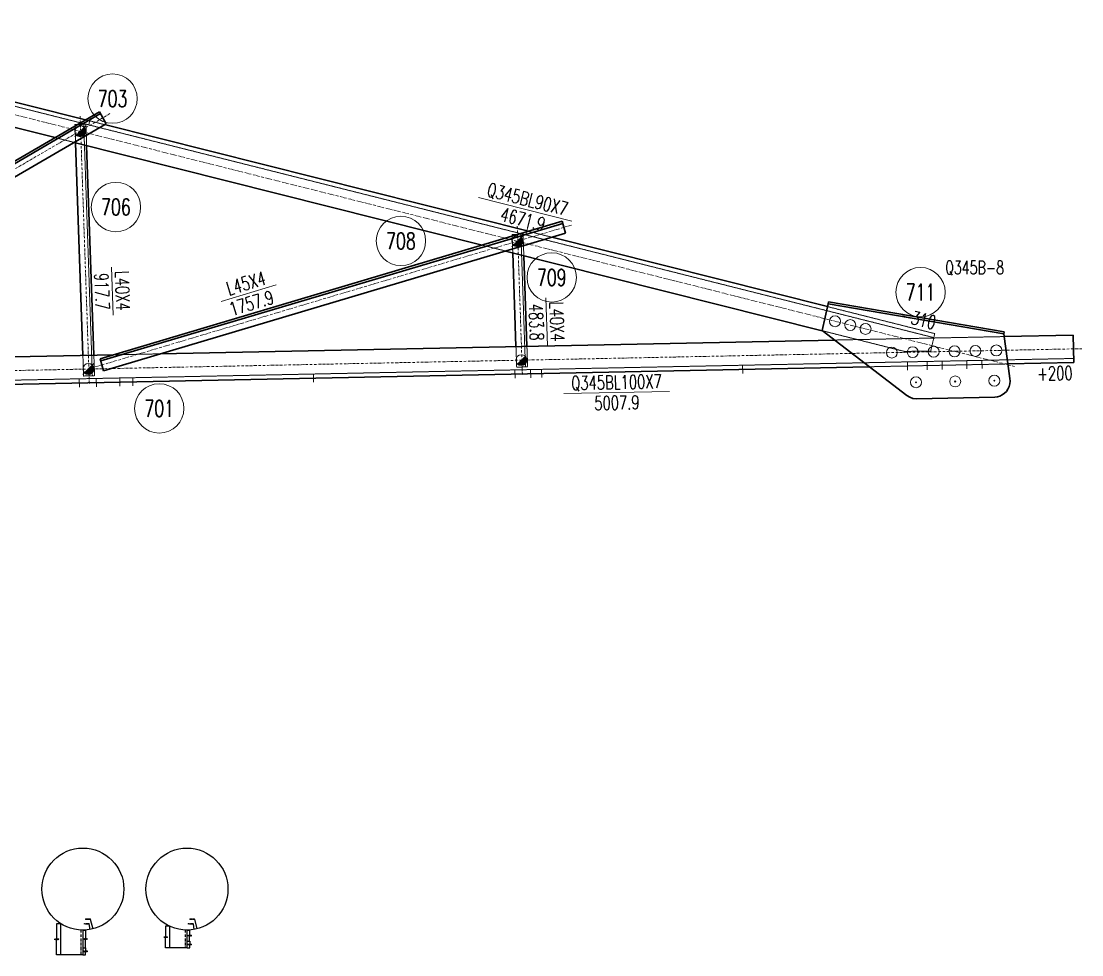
# Model space of a CAD drawing. Extents: x 200306 to 244369, y -126880 to -87343.
# Drawn here: x 233086 to 236954, y -100668 to -97263 of the extents above; entities that cross this region are included whole.
import ezdxf
from ezdxf.enums import TextEntityAlignment as Align

# ---------------------------------------------------------------- set-up
doc = ezdxf.new("R2010")
doc.units = 0
doc.header["$MEASUREMENT"] = 0
doc.linetypes.add('Dash', pattern=[2.75, 2, -0.75])
doc.linetypes.add('DashDot', pattern=[15.6, 9, -3, 0.6, -3])
doc.layers.get('0').update_dxf_attribs({"linetype": 'CONTINUOUS', "lineweight": 25})
doc.layers.get('Defpoints').update_dxf_attribs({"linetype": 'CONTINUOUS'})
doc.styles.get("Standard").update_dxf_attribs({"font": 'simplex.shx', "width": 0.7, "height": 3, "bigfont": 'gbhzfs.shx'})
doc.dimstyles.new('ISO-25', dxfattribs={"dimtxt": 2.5, "dimasz": 2.5, "dimexe": 1.25, "dimexo": 0.625, "dimtad": 2, "dimtxsty": 'Standard', "dimcen": 2.5, "dimadec": 0, "dimazin": 0, "dimtfac": 1, "dimtmove": 0, "dimatfit": 3, "dimfxl": 0, "dimarcsym": 0})

# ---------------------------------------------------------------- blocks, each defined once
blk = doc.blocks.new('DefaultBolt')
at = {"color": 3, "linetype": 'Continuous', "lineweight": 13}
for p, q in [((-0.1, -0.1), (0.1, 0.1)), ((0.1, -0.1), (-0.1, 0.1))]:
    blk.add_line(p, q, dxfattribs=at)
blk.add_circle((0, 0), 1, dxfattribs=at)
blk = doc.blocks.new('M20X45S')
at = {"color": 3, "linetype": 'Continuous', "lineweight": 13}
blk.add_circle((0, 0), 1, dxfattribs=at)
blk = doc.blocks.new('M16X40S')
at = {"color": 3, "linetype": 'Continuous', "lineweight": 13}
blk.add_line((-0.707, -0.707), (0.707, 0.707), dxfattribs=at)
blk.add_circle((0, 0), 1, dxfattribs=at)
for radius in [0.9, 0.8, 0.7, 0.6, 0.5, 0.4, 0.3, 0.2, 0.1]:
    blk.add_arc((0, 0), radius, 225, 45, dxfattribs=at)
blk = doc.blocks.new('M16X50S')
at = {"color": 3, "linetype": 'Continuous', "lineweight": 13}
blk.add_line((-1, -1), (1, 1), dxfattribs=at)
blk.add_circle((0, 0), 1, dxfattribs=at)
for radius in [0.9, 0.8, 0.7, 0.6, 0.5, 0.4, 0.3, 0.2, 0.1]:
    blk.add_arc((0, 0), radius, 225, 45, dxfattribs=at)
blk = doc.blocks.new('*D58')
at = {"color": 0, "linetype": 'Continuous', "lineweight": -2}
for p, q in [((233231.2, -100554.5), (233215.3, -100554.5)), ((233215.4, -100554.7), (233215.4, -100609.6)), ((233215.4, -100667.6), (233215.4, -100612.7)), ((233231.2, -100667.8), (233215.3, -100667.8))]:
    blk.add_line(p, q, dxfattribs=at)
at = {"color": 0, "linetype": 'Continuous'}
for points in [[(233215.4, -100554.7), (233215.5, -100554.7), (233215.4, -100554.5)], [(233215.4, -100667.6), (233215.5, -100667.6), (233215.4, -100667.8)]]:
    blk.add_solid(points, dxfattribs=at)
at = {"layer": 'Defpoints', "color": 0, "linetype": 'Continuous'}
for p in [(233231.3, -100554.5), (233215.4, -100667.8), (233231.3, -100667.8)]:
    blk.add_point(p, dxfattribs=at)
at = {"color": 0, "linetype": 'Continuous', "insert": (233215.4, -100611.2), "char_height": 3, "attachment_point": 5}
blk.add_mtext('\\A1;113.2057', dxfattribs=at)
blk = doc.blocks.new('*D59')
at = {"color": 0, "linetype": 'Continuous', "lineweight": -2}
for p, q in [((233311.3, -100577.8), (233321, -100577.8)), ((233320.8, -100577.9), (233320.8, -100608.7)), ((233311.3, -100642.8), (233321, -100642.8)), ((233320.8, -100642.6), (233320.8, -100611.8))]:
    blk.add_line(p, q, dxfattribs=at)
at = {"color": 0, "linetype": 'Continuous'}
for points in [[(233320.8, -100577.9), (233320.8, -100577.9), (233320.8, -100577.8)], [(233320.8, -100642.6), (233320.8, -100642.6), (233320.8, -100642.8)]]:
    blk.add_solid(points, dxfattribs=at)
at = {"layer": 'Defpoints', "color": 0, "linetype": 'Continuous'}
for p in [(233311.3, -100577.8), (233311.3, -100642.8), (233320.8, -100642.8)]:
    blk.add_point(p, dxfattribs=at)
at = {"color": 0, "linetype": 'Continuous', "insert": (233320.8, -100610.3), "char_height": 3, "attachment_point": 5}
blk.add_mtext('\\A1;65.0000', dxfattribs=at)
blk = doc.blocks.new('*D60')
at = {"color": 0, "linetype": 'Continuous', "lineweight": -2}
for p, q in [((233311.3, -100642.8), (233321.3, -100642.8)), ((233321.1, -100642.9), (233321.1, -100653.7)), ((233311.3, -100667.8), (233321.3, -100667.8)), ((233321.1, -100667.6), (233321.1, -100656.8))]:
    blk.add_line(p, q, dxfattribs=at)
at = {"color": 0, "linetype": 'Continuous'}
for points in [[(233321.1, -100642.9), (233321.2, -100642.9), (233321.1, -100642.8)], [(233321.1, -100667.6), (233321.2, -100667.6), (233321.1, -100667.8)]]:
    blk.add_solid(points, dxfattribs=at)
at = {"layer": 'Defpoints', "color": 0, "linetype": 'Continuous'}
for p in [(233311.3, -100642.8), (233311.3, -100667.8), (233321.1, -100667.8)]:
    blk.add_point(p, dxfattribs=at)
at = {"color": 0, "linetype": 'Continuous', "insert": (233321.1, -100655.3), "char_height": 3, "attachment_point": 5}
blk.add_mtext('\\A1;25.0000', dxfattribs=at)
blk = doc.blocks.new('*D61')
at = {"color": 0, "linetype": 'Continuous', "lineweight": -2}
for p, q in [((233338.3, -100537.9), (233338.5, -100537.9)), ((233338.5, -100537.9), (233347.2, -100573.2))]:
    blk.add_line(p, q, dxfattribs=at)
at = {"color": 0, "linetype": 'Continuous'}
blk.add_solid([(233347.2, -100573.2), (233347.2, -100573.2), (233347.3, -100573.4)], dxfattribs=at)
at = {"layer": 'Defpoints', "color": 0, "linetype": 'Continuous'}
for p in [(233275.3, -100283.2), (233347.3, -100573.4)]:
    blk.add_point(p, dxfattribs=at)
at = {"color": 0, "linetype": 'Continuous', "insert": (233330, -100537.9), "char_height": 3, "attachment_point": 5}
blk.add_mtext('\\A1;∅299.0000', dxfattribs=at)
blk = doc.blocks.new('*D62')
at = {"color": 0, "linetype": 'Continuous', "lineweight": -2}
for p, q in [((233333, -100555.1), (233333.2, -100555.1)), ((233333.2, -100555.1), (233336.7, -100575.4))]:
    blk.add_line(p, q, dxfattribs=at)
at = {"color": 0, "linetype": 'Continuous'}
blk.add_solid([(233336.8, -100575.4), (233336.7, -100575.4), (233336.8, -100575.6)], dxfattribs=at)
at = {"layer": 'Defpoints', "color": 0, "linetype": 'Continuous'}
for p in [(233311.3, -100428.3), (233336.8, -100575.6)]:
    blk.add_point(p, dxfattribs=at)
at = {"color": 0, "linetype": 'Continuous', "insert": (233324.9, -100555.1), "char_height": 3, "attachment_point": 5}
blk.add_mtext('\\A1;R149.5000', dxfattribs=at)
blk = doc.blocks.new('*D67')
at = {"color": 0, "linetype": 'Continuous', "lineweight": -2}
for p, q in [((233712.8, -100555.1), (233713, -100555.1)), ((233713, -100555.1), (233716.5, -100575.4))]:
    blk.add_line(p, q, dxfattribs=at)
at = {"color": 0, "linetype": 'Continuous'}
blk.add_solid([(233716.6, -100575.4), (233716.5, -100575.4), (233716.6, -100575.6)], dxfattribs=at)
at = {"layer": 'Defpoints', "color": 0, "linetype": 'Continuous'}
for p in [(233691.1, -100428.3), (233716.6, -100575.6)]:
    blk.add_point(p, dxfattribs=at)
at = {"color": 0, "linetype": 'Continuous', "insert": (233704.7, -100555.1), "char_height": 3, "attachment_point": 5}
blk.add_mtext('\\A1;R149.5000', dxfattribs=at)
blk = doc.blocks.new('*D66')
at = {"color": 0, "linetype": 'Continuous', "lineweight": -2}
for p, q in [((233718.1, -100537.9), (233718.3, -100537.9)), ((233718.3, -100537.9), (233727, -100573.2))]:
    blk.add_line(p, q, dxfattribs=at)
at = {"color": 0, "linetype": 'Continuous'}
blk.add_solid([(233727.1, -100573.2), (233727, -100573.2), (233727.1, -100573.4)], dxfattribs=at)
at = {"layer": 'Defpoints', "color": 0, "linetype": 'Continuous'}
for p in [(233655.1, -100283.2), (233727.1, -100573.4)]:
    blk.add_point(p, dxfattribs=at)
at = {"color": 0, "linetype": 'Continuous', "insert": (233709.8, -100537.9), "char_height": 3, "attachment_point": 5}
blk.add_mtext('\\A1;∅299.0000', dxfattribs=at)
blk = doc.blocks.new('*D65')
at = {"color": 0, "linetype": 'Continuous', "lineweight": -2}
for p, q in [((233691.1, -100617.8), (233701.1, -100617.8)), ((233691.1, -100642.8), (233701.1, -100642.8)), ((233700.9, -100617.9), (233700.9, -100628.7)), ((233700.9, -100642.6), (233700.9, -100631.8))]:
    blk.add_line(p, q, dxfattribs=at)
at = {"color": 0, "linetype": 'Continuous'}
for points in [[(233700.9, -100617.9), (233701, -100617.9), (233700.9, -100617.8)], [(233700.9, -100642.6), (233701, -100642.6), (233700.9, -100642.8)]]:
    blk.add_solid(points, dxfattribs=at)
at = {"layer": 'Defpoints', "color": 0, "linetype": 'Continuous'}
for p in [(233691.1, -100617.8), (233691.1, -100642.8), (233700.9, -100642.8)]:
    blk.add_point(p, dxfattribs=at)
at = {"color": 0, "linetype": 'Continuous', "insert": (233700.9, -100630.3), "char_height": 3, "attachment_point": 5}
blk.add_mtext('\\A1;25.0000', dxfattribs=at)
blk = doc.blocks.new('*D64')
at = {"color": 0, "linetype": 'Continuous', "lineweight": -2}
for p, q in [((233691.1, -100577.8), (233700.8, -100577.8)), ((233700.6, -100577.9), (233700.6, -100596.2)), ((233700.6, -100617.6), (233700.6, -100599.3)), ((233691.1, -100617.8), (233700.8, -100617.8))]:
    blk.add_line(p, q, dxfattribs=at)
at = {"color": 0, "linetype": 'Continuous'}
for points in [[(233700.6, -100577.9), (233700.6, -100577.9), (233700.6, -100577.8)], [(233700.6, -100617.6), (233700.6, -100617.6), (233700.6, -100617.8)]]:
    blk.add_solid(points, dxfattribs=at)
at = {"layer": 'Defpoints', "color": 0, "linetype": 'Continuous'}
for p in [(233691.1, -100577.8), (233691.1, -100617.8), (233700.6, -100617.8)]:
    blk.add_point(p, dxfattribs=at)
at = {"color": 0, "linetype": 'Continuous', "insert": (233700.6, -100597.8), "char_height": 3, "attachment_point": 5}
blk.add_mtext('\\A1;40.0000', dxfattribs=at)
blk = doc.blocks.new('*D63')
at = {"color": 0, "linetype": 'Continuous', "lineweight": -2}
for p, q in [((233628, -100563.8), (233612.7, -100563.8)), ((233612.9, -100564), (233612.9, -100601.7)), ((233612.9, -100642.6), (233612.9, -100604.9)), ((233628, -100642.8), (233612.7, -100642.8))]:
    blk.add_line(p, q, dxfattribs=at)
at = {"color": 0, "linetype": 'Continuous'}
for points in [[(233612.9, -100564), (233612.9, -100564), (233612.9, -100563.8)], [(233612.9, -100642.6), (233612.9, -100642.6), (233612.9, -100642.8)]]:
    blk.add_solid(points, dxfattribs=at)
at = {"layer": 'Defpoints', "color": 0, "linetype": 'Continuous'}
for p in [(233628.1, -100563.8), (233612.9, -100642.8), (233628.1, -100642.8)]:
    blk.add_point(p, dxfattribs=at)
at = {"color": 0, "linetype": 'Continuous', "insert": (233612.9, -100603.3), "char_height": 3, "attachment_point": 5}
blk.add_mtext('\\A1;78.9225', dxfattribs=at)

msp = doc.modelspace()

# ---------------------------------------------------------------- linework, layer by layer
at = {"color": 2, "linetype": 'DashDot', "lineweight": 15}
for p, q in [((231707.99167, -97263.43095), (236708.95902, -98522.17006)), ((233410.00718, -97600.4875), (231753.73411, -98563.37245)), ((233301.47191, -97609.50445), (233335.0095, -98586.61236)), ((235093.93515, -98006.67649), (233351.60188, -98525.49388)), ((234895.80282, -98010.76589), (234914.45308, -98554.28603)), ((231752.66725, -98564.02887), (236954.4851, -98457.66391))]:
    msp.add_line(p, q, dxfattribs=at)
at = {"color": 1, "linetype": 'Dash', "lineweight": 20}
for p, q in [((231884.29823, -97276.88096), (236414.9351, -98417.23829)), ((233321.36415, -97623.12609), (233390.73433, -97640.5865)), ((233282.51273, -97640.1717), (233322.48927, -97638.80188)), ((233284.79623, -97706.70058), (233282.51273, -97640.1717)), ((233314.49396, -97639.07585), (233345.97337, -98556.21907)), ((233322.48927, -97638.80188), (233325.16856, -97716.86227)), ((233279.36287, -97705.33301), (233209.99269, -97687.8726)), ((234876.84336, -98041.43315), (234916.81989, -98040.06334)), ((234879.12726, -98107.99231), (234876.84336, -98041.43315)), ((234908.82459, -98040.3373), (234925.41723, -98523.89273)), ((234916.81989, -98040.06334), (234919.49948, -98118.15396)), ((234936.33599, -98029.61309), (235021.76509, -98051.11552)), ((234852.91424, -98101.39451), (234767.48513, -98079.89208)), ((236027.26482, -98304.19892), (236418.23494, -98402.60576)), ((236308.24881, -98467.70095), (236007.77439, -98392.0718)), ((236418.23494, -98402.60576), (236403.93563, -98466.01341)), ((236671.46821, -98413.44053), (236052.17922, -98426.10354)), ((233593.62465, -98476.3752), (233424.36125, -98479.83624)), ((234893.436, -98524.98859), (234890.8577, -98449.84983)), ((234930.85318, -98449.03202), (234933.41254, -98523.61877)), ((236403.93563, -98466.01341), (236308.24881, -98467.70095)), ((231918.39412, -98595.64743), (236925.25272, -98493.26893)), ((233313.99214, -98557.31492), (233311.41209, -98482.14579)), ((233351.40757, -98481.32797), (233353.96868, -98555.94511)), ((236179.29555, -98523.52512), (236685.09537, -98513.18271)), ((233353.96868, -98555.94511), (233313.99214, -98557.31492)), ((234933.41254, -98523.61877), (234893.436, -98524.98859))]:
    msp.add_line(p, q, dxfattribs=at)
at = {"color": 7, "linetype": 'Continuous', "lineweight": 30}
for p, q in [((233376.12172, -97600.5387), (231918.68867, -98447.82673)), ((235061.22626, -98000.76934), (233376.39771, -98502.46346))]:
    msp.add_line(p, q, dxfattribs=at)
at = {"color": 7, "linetype": 'Continuous', "lineweight": 13}
for p, q in [((234754.81499, -97906.60891), (235094.22874, -97992.03905)), ((233415.43003, -98160.21378), (233421.43308, -98335.11079)), ((234016.74768, -98225.20572), (233815.48114, -98285.13719)), ((234999.83697, -98272.41668), (235005.83836, -98447.31375)), ((235065.79783, -98621.30915), (235450.71737, -98613.43845))]:
    msp.add_line(p, q, dxfattribs=at)
at = {"color": 3, "linetype": 'Continuous'}
for p, q in [((233231.2567, -100667.75501), (233231.2567, -100554.54931)), ((233628.06268, -100642.75501), (233628.06268, -100563.83247)), ((233311.2567, -100577.75501), (233311.2567, -100642.75501)), ((233691.06268, -100577.75501), (233691.06268, -100617.75501)), ((233311.2567, -100642.75501), (233311.2567, -100667.75501)), ((233691.06268, -100642.75501), (233628.06268, -100642.75501)), ((233691.06268, -100617.75501), (233691.06268, -100642.75501)), ((233311.2567, -100667.75501), (233231.2567, -100667.75501))]:
    msp.add_line(p, q, dxfattribs=at)
at = {"color": 3, "linetype": 'DashDot'}
for p, q in [((233304.2567, -100577.75501), (233304.2567, -100667.75501)), ((233684.06268, -100577.75501), (233684.06268, -100642.75501))]:
    msp.add_line(p, q, dxfattribs=at)
at = {"color": 7, "linetype": 'Continuous', "lineweight": 30}
for points in [[(232058.2101, -97305.19132), (233321.36415, -97623.12609)], [(233209.99269, -97687.8726), (232037.59177, -97392.78031)], [(233372.38064, -97593.46733), (231914.94758, -98440.75536)], [(233395.76241, -97637.6634), (233372.38064, -97593.46733)], [(231938.32936, -98484.95143), (233395.76241, -97637.6634)], [(233390.73433, -97640.5865), (234936.33599, -98029.61309)], [(234767.48513, -98079.89208), (233279.36287, -97705.33301)], [(233311.41209, -98482.14579), (233284.79623, -97706.70058)], [(233325.16856, -97716.86227), (233351.40757, -98481.32797)], [(235059.11611, -97993.05265), (233374.28756, -98494.74677)], [(235070.98571, -98036.45902), (235059.11611, -97993.05265)], [(233386.15716, -98538.15313), (235070.98571, -98036.45902)], [(235021.76509, -98051.11552), (236027.26482, -98304.19892)], [(236007.77439, -98392.0718), (234852.91424, -98101.39451)], [(234890.8577, -98449.84983), (234879.12726, -98107.99231)], [(234919.49948, -98118.15396), (234930.85318, -98449.03202)], [(236030.62084, -98286.72264), (236029.42655, -98294.61922)], [(236671.29995, -98395.57096), (236030.62084, -98286.72264)], [(236029.42655, -98294.61922), (236007.48558, -98391.85047)], [(236029.42655, -98294.61922), (236670.10566, -98403.46754)], [(236670.10566, -98403.46754), (236029.42655, -98294.61922)], [(236007.48558, -98391.85047), (236316.21074, -98628.45653)], [(236670.10566, -98403.46754), (236671.29995, -98395.57096)], [(236052.17922, -98426.10354), (233593.62465, -98476.3752)], [(236692.29598, -98565.88662), (236670.10566, -98403.46754)], [(236923.40373, -98408.28904), (236671.46821, -98413.44053)], [(236925.57901, -98508.26538), (236923.40373, -98408.28904)], [(233424.36125, -98479.83624), (232139.31155, -98506.11249)], [(233374.28756, -98494.74677), (233386.15716, -98538.15313)], [(236685.09537, -98513.18271), (236925.57901, -98508.26538)], [(232141.44165, -98606.08975), (236179.29555, -98523.52512)], [(236684.92174, -98604.90049), (236689.11444, -98595.79036)], [(236689.11444, -98595.79036), (236691.78419, -98586.06491)], [(236691.78419, -98586.06491), (236692.85488, -98576.00137)], [(236692.85488, -98576.00137), (236692.29598, -98565.88662)], [(236316.21074, -98628.45653), (236326.96653, -98634.95718)], [(236326.96653, -98634.95718), (236338.79701, -98638.87822)], [(236351.14636, -98640.03543), (236636.99553, -98634.19049)], [(236636.99553, -98634.19049), (236646.59501, -98633.13883)], [(236646.59501, -98633.13883), (236655.88364, -98630.40715)], [(236655.88364, -98630.40715), (236664.59662, -98626.07333)], [(236664.59662, -98626.07333), (236672.48557, -98620.26092)], [(236672.48557, -98620.26092), (236679.32561, -98613.1356)], [(236679.32561, -98613.1356), (236684.92174, -98604.90049)], [(236338.79701, -98638.87822), (236351.14636, -98640.03543)]]:
    msp.add_lwpolyline(points, dxfattribs=at)
at = {"color": 3, "linetype": 'Continuous', "lineweight": 20}
for points in [[(233339.28542, -97612.17376), (233332.68573, -97641.43882)], [(234933.61726, -98013.46569), (234927.01757, -98042.73075)], [(235717.72333, -98547.96632), (235717.07074, -98517.97341)], [(236319.27835, -98535.66593), (236318.62577, -98505.67303)], [(236390.74065, -98534.20469), (236390.08806, -98504.21179)], [(236445.73815, -98533.08012), (236445.08556, -98503.08722)], [(236535.73406, -98531.23992), (236535.08147, -98501.24702)], [(236590.73156, -98530.11535), (236590.07897, -98500.12245)], [(234152.64121, -98579.96857), (234151.98862, -98549.97567)], [(234887.38568, -98564.94477), (234886.7331, -98534.95187)], [(234944.55551, -98563.77578), (234943.90293, -98533.78288)], [(234985.12967, -98562.94613), (234984.47708, -98532.95323)], [(233298.63785, -98597.43093), (233297.98527, -98567.43803)], [(233360.57044, -98596.16456), (233359.91786, -98566.17165)], [(233446.3252, -98594.41107), (233445.67261, -98564.41817)], [(233493.96673, -98593.43691), (233493.31414, -98563.44401)]]:
    msp.add_lwpolyline(points, dxfattribs=at)
at = {"color": 7, "linetype": 'Continuous', "lineweight": 13}
for centre in [(233419.58932, -97545.79281), (233431.92434, -97941.12599), (234471.39347, -98064.79002), (235021.29271, -98197.85818), (236366.34812, -98251.44197), (233589.8268, -98675.49429)]:
    msp.add_circle(centre, 90, dxfattribs=at)
at = {"color": 3, "linetype": 'Continuous'}
for centre in [(233311.2567, -100428.25501), (233691.06268, -100428.25501)]:
    msp.add_circle(centre, 149.5, dxfattribs=at)

# ---------------------------------------------------------------- block references
at = {"color": 3, "linetype": 'Continuous', "lineweight": 13, "xscale": 20, "yscale": 20, "zscale": 20}
for name, p in [('M16X50S', (233301.7178, -97664.57043)), ('M16X50S', (234896.04943, -98065.8623)), ('M20X45S', (236054.46356, -98357.43412)), ('M20X45S', (236110.11271, -98371.44097)), ('M20X45S', (236165.76186, -98385.44781)), ('M16X40S', (234910.9276, -98499.44986)), ('M20X45S', (236261.69365, -98471.82987)), ('M20X45S', (236337.92009, -98470.27122)), ('M20X45S', (236414.14654, -98468.71256)), ('M20X45S', (236490.37299, -98467.15391)), ('M20X45S', (236566.59944, -98465.59526)), ('M20X45S', (236642.82588, -98464.03661)), ('M16X50S', (233331.48221, -98531.74581)), ('DefaultBolt', (236492.76579, -98577.12767)), ('DefaultBolt', (236635.69038, -98574.2052)), ('DefaultBolt', (236349.8412, -98580.05014))]:
    msp.add_blockref(name, p, dxfattribs=at)

# ---------------------------------------------------------------- texts
at = {"color": 7, "linetype": 'Continuous', "lineweight": 13, "width": 0.7}
for s, p in [('703', (233419.58932, -97545.79281)), ('706', (233431.92434, -97941.12599)), ('708', (234471.39347, -98064.79002)), ('709', (235021.29271, -98197.85818)), ('711', (236366.34812, -98251.44197)), ('701', (233589.8268, -98675.49429))]:
    msp.add_text(s, height=60, dxfattribs=at).set_placement(p, align=Align.MIDDLE_CENTER)
for s, rotation, p in [('Q345BL90X7', 345.87216716, (234932.77147, -97912.74265)), ('4671.9', 345.87216716, (234916.27226, -97985.90531)), ('917.7', 271.96581004, (233380.95355, -98248.94649)), ('L40X4', 271.96581004, (233455.90956, -98246.37808)), ('L45X4', 16.58203747, (233906.22307, -98218.99948)), ('1757.9', 16.58203747, (233926.00574, -98291.34343)), ('483.8', 271.96526729, (234965.35966, -98361.14942)), ('L40X4', 271.96526729, (235040.31567, -98358.58101)), ('-310', 345.87216716, (236358.6018, -98348.9384)), ('Q345BL100X7', 1.17140088, (235257.44187, -98579.88267)), ('+200', 1.17140088, (236856.40937, -98547.18754)), ('5007.9', 1.17140088, (235259.07333, -98654.86493))]:
    msp.add_text(s, height=50, rotation=rotation, dxfattribs=at).set_placement(p, align=Align.MIDDLE_CENTER)
msp.add_text('Q345B-8', height=48, dxfattribs=at).set_placement((236456.34812, -98161.44197), align=Align.MIDDLE_LEFT)

# ---------------------------------------------------------------- dimensions: what is measured, and where the dimension line sits
at = {"color": 3, "linetype": 'Continuous'}
for p1, p2, picture, middle in [((233275.25439, -100283.15475), (233347.25902, -100573.35526), '*D61', (233330.03379, -100537.86751)), ((233655.06036, -100283.15475), (233727.06499, -100573.35526), '*D66', (233709.83976, -100537.86751))]:
    dim = msp.add_diameter_dim_2p(p1=p1, p2=p2, dimstyle='ISO-25', override={"dimtxt": 0.18, "dimasz": 0.18, "dimexe": 0.18, "dimexo": 0.0625, "dimgap": 0.09, "dimtad": 0, "dimtih": 1, "dimtoh": 1, "dimdec": 4, "dimzin": 0, "dimdsep": 46, "dimcen": 0.09, "dimtdec": 4, "dimtofl": 0, "dimtolj": 1, "dimtzin": 0}, dxfattribs=at)
    dim.commit()
    dim.dimension.update_dxf_attribs({"geometry": picture, "text_midpoint": middle, "dimtype": 163})
for center, mpoint, picture, middle in [((233311.2567, -100428.25501), (233336.76626, -100575.56255), '*D62', (233324.89635, -100555.06321)), ((233691.06268, -100428.25501), (233716.57223, -100575.56255), '*D67', (233704.70232, -100555.06321))]:
    dim = msp.add_radius_dim(center=center, mpoint=mpoint, dimstyle='ISO-25', override={"dimtxt": 0.18, "dimasz": 0.18, "dimexe": 0.18, "dimexo": 0.0625, "dimgap": 0.09, "dimtad": 0, "dimtih": 1, "dimtoh": 1, "dimdec": 4, "dimzin": 0, "dimdsep": 46, "dimcen": 0.09, "dimtdec": 4, "dimtofl": 0, "dimtolj": 1, "dimtzin": 0}, dxfattribs=at)
    dim.commit()
    dim.dimension.update_dxf_attribs({"geometry": picture, "text_midpoint": middle, "dimtype": 164})
for base, p1, p2, picture, middle in [((233215.4313, -100667.75501), (233231.2567, -100554.54931), (233231.2567, -100667.75501), '*D58', (233215.4313, -100611.15216)), ((233320.79721, -100642.75501), (233311.2567, -100577.75501), (233311.2567, -100642.75501), '*D59', (233320.79721, -100610.25501)), ((233700.60319, -100617.75501), (233691.06268, -100577.75501), (233691.06268, -100617.75501), '*D64', (233700.60319, -100597.75501)), ((233321.14146, -100667.75501), (233311.2567, -100642.75501), (233311.2567, -100667.75501), '*D60', (233321.14146, -100655.25501)), ((233700.94743, -100642.75501), (233691.06268, -100617.75501), (233691.06268, -100642.75501), '*D65', (233700.94743, -100630.25501))]:
    dim = msp.add_linear_dim(base=base, p1=p1, p2=p2, angle=90, dimstyle='ISO-25', override={"dimtxt": 0.18, "dimasz": 0.18, "dimexe": 0.18, "dimexo": 0.0625, "dimgap": 0.09, "dimtad": 0, "dimtih": 1, "dimtoh": 1, "dimdec": 4, "dimzin": 0, "dimdsep": 46, "dimcen": 0.09, "dimtdec": 4, "dimtofl": 0, "dimtolj": 1, "dimtzin": 0}, dxfattribs=at)
    dim.commit()
    dim.dimension.update_dxf_attribs({"geometry": picture, "text_midpoint": middle})
dim = msp.add_linear_dim(base=(233612.88413, -100642.75501), p1=(233628.06268, -100563.83247), p2=(233628.06268, -100642.75501), angle=90, dimstyle='ISO-25', override={"dimtxt": 0.18, "dimasz": 0.18, "dimexe": 0.18, "dimexo": 0.0625, "dimgap": 0.09, "dimtad": 0, "dimtih": 1, "dimtoh": 1, "dimdec": 4, "dimzin": 0, "dimdsep": 46, "dimcen": 0.09, "dimtdec": 4, "dimtofl": 0, "dimtolj": 1, "dimtzin": 0}, dxfattribs=at)
dim.commit()
dim.dimension.update_dxf_attribs({"geometry": '*D63', "text_midpoint": (233612.88413, -100603.29374), "dimtype": 160})

doc.saveas('drawing.dxf')
